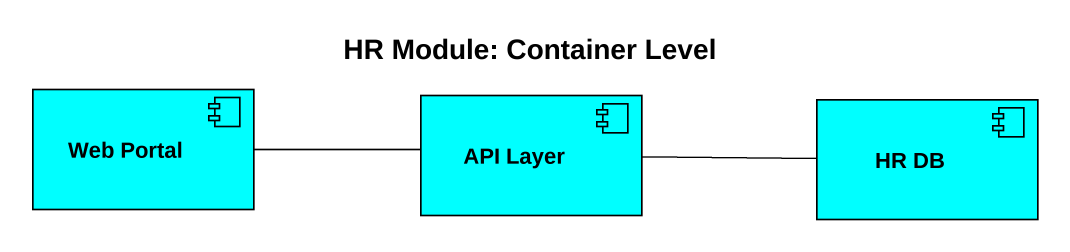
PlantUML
@startuml
title HR Module: Container Level
component "Web Portal" as Web_Portal #00FFFF
component "API Layer" as API_Layer #00FFFF
component "HR DB" as HR_DB #00FFFF
Web_Portal -right- API_Layer
API_Layer -right- HR_DB
@enduml
